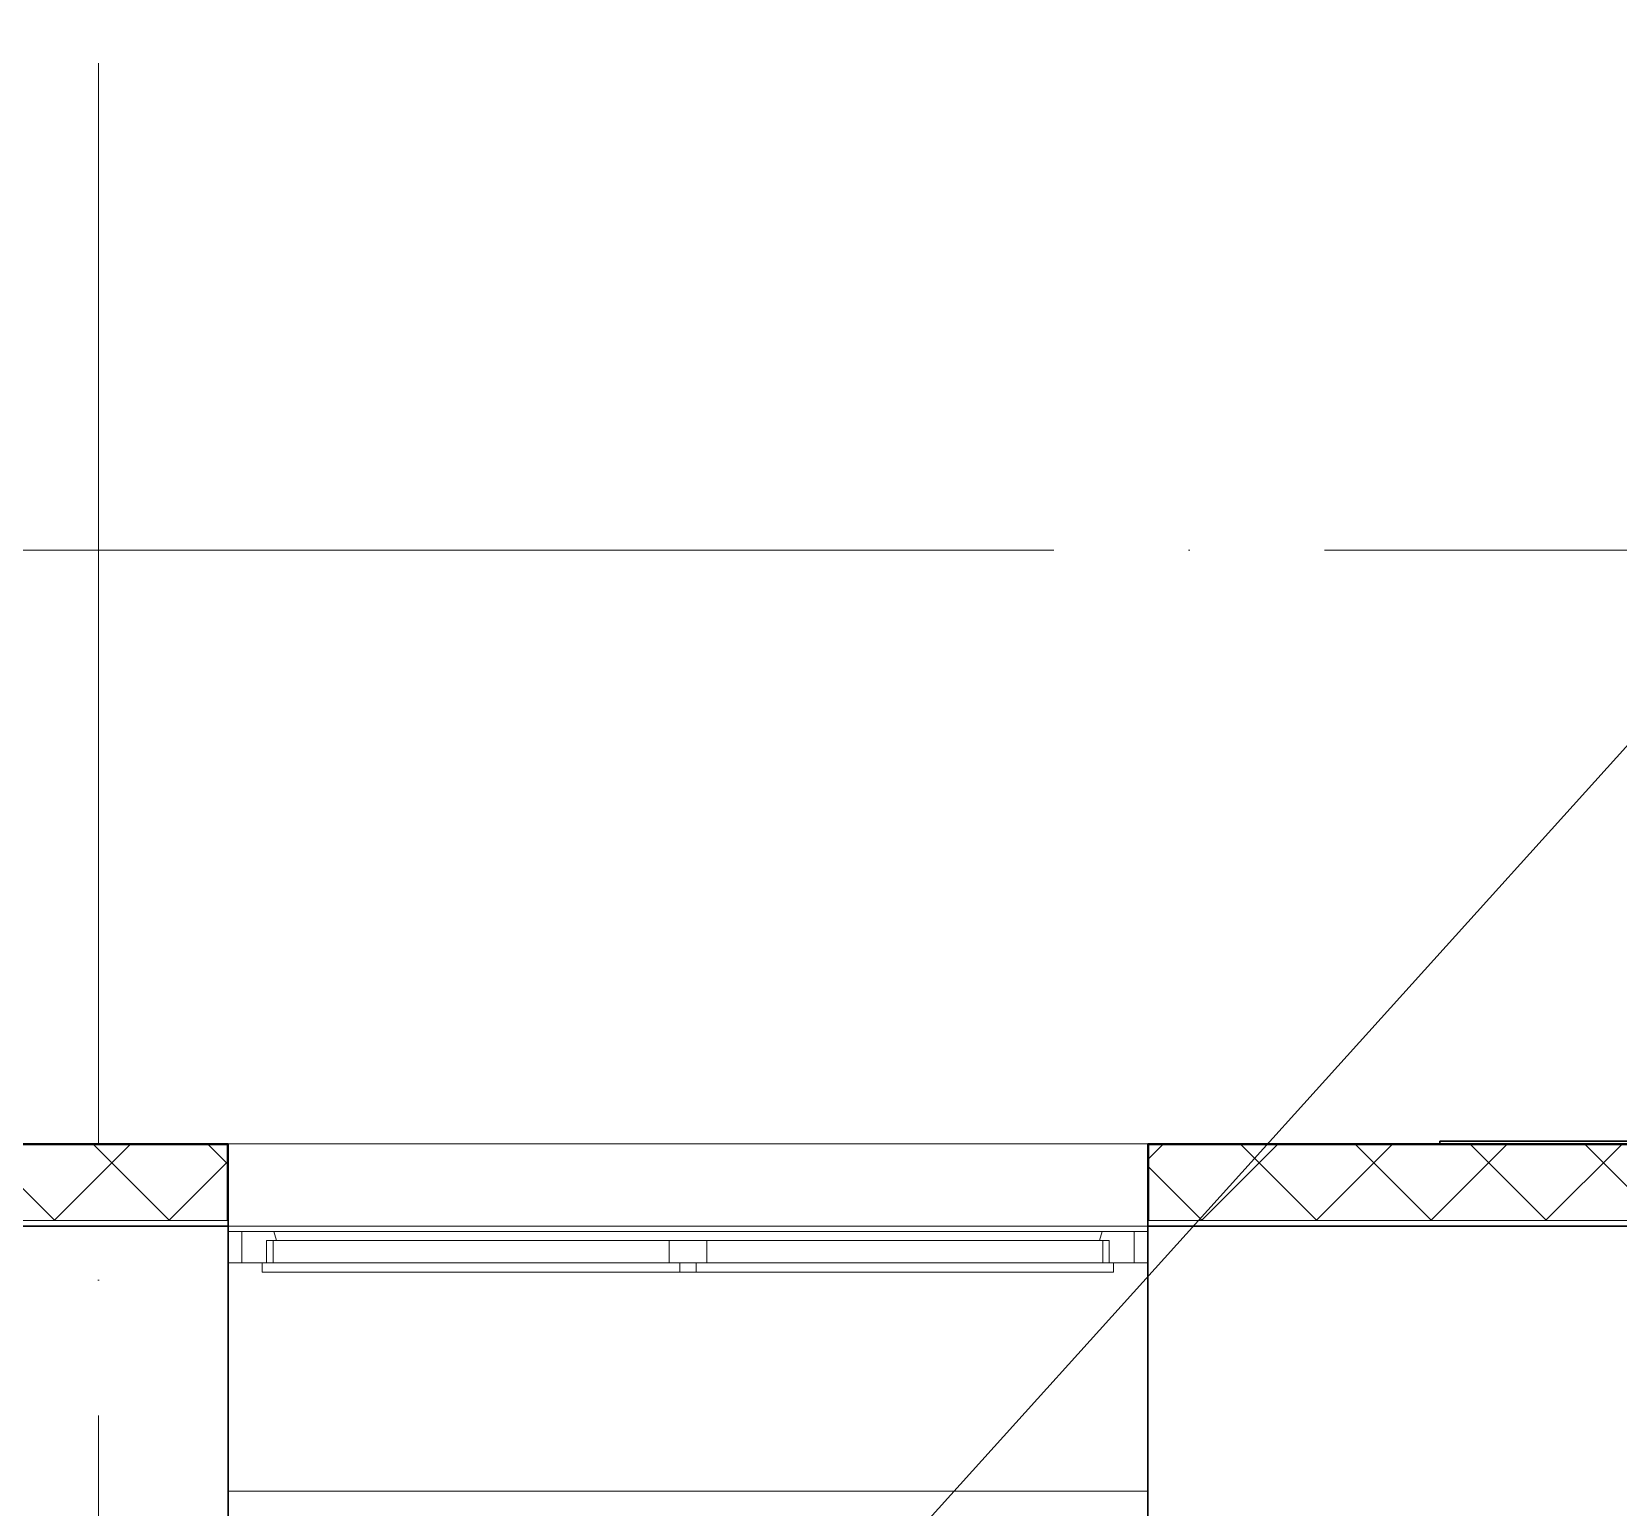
# Model space of a CAD drawing. Header units: millimetres. Extents: x -87434 to 499450, y -468665 to 122144.
# Drawn here: x -14981 to -12048, y -5314 to -2585 of the extents above; entities that cross this region are included whole.
import ezdxf

# ---------------------------------------------------------------- set-up
doc = ezdxf.new("R2010")
doc.units = ezdxf.units.MM
doc.linetypes.add('ADSK_Линия сетки', pattern=[25, 20, -2.5, 0, -2.5])
for name, color, linetype, lineweight in [('_ Окна', 7, 'Continuous', 9), ('Окна', 252, 'Continuous', 9), ('Оси', 252, 'Continuous', 9), ('Стены внутренние', 7, 'Continuous', 18), ('Стены наружные', 7, 'Continuous', 18), ('Стены штриховка', 252, 'Continuous', 9)]:
    doc.layers.add(name, color=color, linetype=linetype, lineweight=lineweight)
doc.layers.add('Радиофикация', color=7, linetype='Continuous')

# ---------------------------------------------------------------- blocks, each defined once
blk = doc.blocks.new('1 этаж')
at = {"layer": '_ Окна', "color": 251, "true_color": 0x636466}
for p, q in [((-14590.8, -4803.7), (-14615.8, -4803.7)), ((-14590.8, -4861.7), (-14590.8, -4803.7)), ((-12915.8, -4803.7), (-12940.8, -4803.7)), ((-12940.8, -4803.7), (-12940.8, -4861.7)), ((-14615.8, -4861.7), (-14590.8, -4861.7)), ((-12940.8, -4861.7), (-12915.8, -4861.7))]:
    blk.add_line(p, q, dxfattribs=at)
at = {"layer": '_ Окна', "color": 251, "lineweight": 18, "true_color": 0x636466}
for p, q in [((-14531.4, -4803.7), (-14590.8, -4803.7)), ((-14590.8, -4803.7), (-14590.8, -4861.7)), ((-14526.8, -4820.7), (-14531.4, -4803.7)), ((-13000.2, -4803.7), (-13004.8, -4820.7)), ((-12940.8, -4803.7), (-13000.2, -4803.7)), ((-12940.8, -4861.7), (-12940.8, -4803.7)), ((-14544.8, -4861.7), (-14544.8, -4820.7)), ((-14544.8, -4820.7), (-14532.8, -4820.7)), ((-12998.8, -4820.7), (-12986.8, -4820.7)), ((-12986.8, -4820.7), (-12986.8, -4861.7)), ((-14590.8, -4861.7), (-14552.8, -4861.7)), ((-12978.8, -4861.7), (-12940.8, -4861.7))]:
    blk.add_line(p, q, dxfattribs=at)
at = {"layer": 'Окна', "color": 251, "true_color": 0x636466}
for p, q in [((-13000.2, -4803.7), (-14531.4, -4803.7)), ((-14532.8, -4820.7), (-13800.8, -4820.7)), ((-14532.8, -4861.7), (-14532.8, -4820.7)), ((-13800.8, -4820.7), (-13730.8, -4820.7)), ((-13800.8, -4820.7), (-13800.8, -4861.7)), ((-13730.8, -4820.7), (-12998.8, -4820.7)), ((-13730.8, -4861.7), (-13730.8, -4820.7)), ((-12998.8, -4820.7), (-12998.8, -4861.7)), ((-14552.8, -4861.7), (-13780.8, -4861.7)), ((-14552.8, -4878.7), (-14552.8, -4861.7)), ((-13780.8, -4861.7), (-13750.8, -4861.7)), ((-13780.8, -4861.7), (-13780.8, -4878.7)), ((-13750.8, -4861.7), (-12978.8, -4861.7)), ((-13750.8, -4878.7), (-13750.8, -4861.7)), ((-12978.8, -4861.7), (-12978.8, -4878.7)), ((-13780.8, -4878.7), (-14552.8, -4878.7)), ((-13750.8, -4878.7), (-13780.8, -4878.7)), ((-12978.8, -4878.7), (-13750.8, -4878.7))]:
    blk.add_line(p, q, dxfattribs=at)
at = {"layer": 'Оси', "color": 251, "linetype": 'ADSK_Линия сетки', "ltscale": 100, "true_color": 0x636466}
for p, q in [((-14855.8, -2643.7), (-14855.8, -32499.9)), ((4411.5, -3543.7), (-72528.1, -3543.7))]:
    blk.add_line(p, q, dxfattribs=at)
at = {"layer": 'Стены внутренние', "color": 251, "lineweight": 30, "true_color": 0x636466}
for p, q in [((-14615.8, -4641.7), (-15735.4, -4641.7)), ((-14615.8, -4783.7), (-14615.8, -4641.7)), ((-11835.8, -4641.7), (-12915.8, -4641.7)), ((-12915.8, -4641.7), (-12915.8, -4783.7)), ((-14615.8, -4793.7), (-15735.4, -4793.7)), ((-14615.8, -5343.7), (-14615.8, -4793.7)), ((-11835.8, -4793.7), (-12915.8, -4793.7)), ((-12915.8, -4793.7), (-12915.8, -5343.7))]:
    blk.add_line(p, q, dxfattribs=at)
at = {"layer": 'Стены внутренние', "color": 251, "linetype": 'Continuous', "lineweight": 9, "true_color": 0x636466}
for p, q in [((-14936.4, -4783.7), (-15076.4, -4643.7)), ((-14937.8, -4783.7), (-14797.8, -4643.7)), ((-14724.3, -4783.7), (-14864.3, -4643.7)), ((-14737.3, -4641.7), (-14738.5, -4643.7)), ((-14617.8, -4678.1), (-14652.2, -4643.7)), ((-12913.8, -4668.9), (-12888.6, -4643.7)), ((-12894.5, -4643.7), (-12895.6, -4641.7)), ((-12816.5, -4783.7), (-12676.5, -4643.7)), ((-12603, -4783.7), (-12743, -4643.7)), ((-12604.4, -4783.7), (-12464.4, -4643.7)), ((-12390.9, -4783.7), (-12530.9, -4643.7)), ((-12425.5, -4643.2), (-12426.4, -4641.7)), ((-12392.2, -4783.7), (-12252.2, -4643.7)), ((-12178.7, -4783.7), (-12318.7, -4643.7)), ((-12180.1, -4783.7), (-12040.1, -4643.7)), ((-11966.6, -4783.7), (-12106.6, -4643.7)), ((-14725.7, -4783.7), (-14617.8, -4675.8)), ((-12915.8, -4679.2), (-12913.8, -4679.2)), ((-12815.1, -4783.7), (-12913.8, -4685)), ((-14615.8, -4710.3), (-14617.8, -4706.8)), ((-14617.8, -4780.8), (-14615.8, -4780.8))]:
    blk.add_line(p, q, dxfattribs=at)
at = {"layer": 'Стены внутренние', "color": 251, "true_color": 0x636466}
for p, q in [((-14615.8, -4641.7), (-12915.8, -4641.7)), ((-14615.8, -4793.7), (-12915.8, -4793.7)), ((-14615.8, -5283.7), (-12915.8, -5283.7))]:
    blk.add_line(p, q, dxfattribs=at)
at = {"layer": 'Стены наружные', "color": 251, "lineweight": 30, "true_color": 0x636466}
for p, q in [((-11835.8, -4636.7), (-12375.8, -4636.7)), ((-12375.8, -4636.7), (-12375.8, -4641.7)), ((-14615.8, -4793.7), (-14615.8, -4783.7)), ((-12915.8, -4783.7), (-12915.8, -4793.7))]:
    blk.add_line(p, q, dxfattribs=at)
at = {"layer": 'Стены штриховка', "color": 251, "true_color": 0x636466}
for p, q in [((-14617.8, -4643.7), (-15733.4, -4643.7)), ((-14617.8, -4643.7), (-14617.8, -4783.7)), ((-11837.8, -4643.7), (-12913.8, -4643.7)), ((-12913.8, -4783.7), (-12913.8, -4643.7)), ((-15735.4, -4783.7), (-14615.8, -4783.7)), ((-12915.8, -4783.7), (-11835.8, -4783.7))]:
    blk.add_line(p, q, dxfattribs=at)

msp = doc.modelspace()

# ---------------------------------------------------------------- linework, layer by layer
at = {"layer": 'Радиофикация', "color": 7, "lineweight": 9}
msp.add_lwpolyline([(-18158.95404, -10693.42021), (-9721.57345, -1345.89248), (-4964.57345, -1345.89248)], dxfattribs=at)

# ---------------------------------------------------------------- block references
msp.add_blockref('1 этаж', (-2, 0))

doc.saveas('drawing.dxf')
